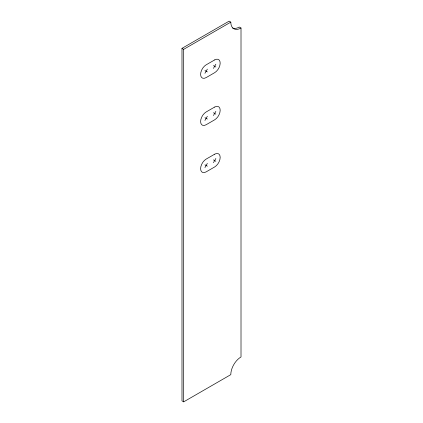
<?xml version="1.0" encoding="UTF-8"?>
<svg xmlns="http://www.w3.org/2000/svg" width="423" height="423" viewBox="0 0 423 423"><rect width="100%" height="100%" fill="white"/><g stroke="black" fill="none" stroke-linecap="round" stroke-linejoin="round"><path stroke-width="0.63" d="M204.938 73.295L207.344 69.129M213.446 68.389L215.852 64.222M204.938 120.439L207.344 116.272M213.446 115.527L215.852 111.36M204.938 167.577L207.344 163.41M213.446 162.665L215.852 158.498M181.99 48.354L229.107 21.15L230.805 22.133A14.435 8.333 -60 0 0 241.01 28.024L241.01 356.97A14.435 8.333 -60 0 0 230.805 374.646L183.688 401.85L181.99 400.867L181.99 48.354L183.688 49.332L230.805 22.133M241.01 28.024L239.312 27.04A14.435 8.333 -60 0 1 232.576 27.997M213.446 65.613L215.852 66.998M204.938 70.519L207.344 71.91M213.446 112.751L215.852 114.136M204.938 117.657L207.344 119.048M213.446 159.889L215.852 161.274M204.938 164.796L207.344 166.186M183.688 49.332L183.688 401.85M214.646 59.923L206.144 64.83A7.82 4.516 -60 0 0 200.613 74.406A7.82 4.516 -60 0 0 206.144 77.599L214.646 72.687A7.82 4.516 -60 0 0 220.177 63.112A7.82 4.516 -60 0 0 214.646 59.923M214.646 107.061L206.144 111.968A7.82 4.516 -60 0 0 200.613 121.544A7.82 4.516 -60 0 0 206.144 124.737L214.646 119.825A7.82 4.516 -60 0 0 220.177 110.25A7.82 4.516 -60 0 0 214.646 107.061M214.646 154.199L206.144 159.106A7.82 4.516 -60 0 0 200.613 168.682A7.82 4.516 -60 0 0 206.144 171.875L214.646 166.963A7.82 4.516 -60 0 0 220.177 157.388A7.82 4.516 -60 0 0 214.646 154.199"/></g></svg>
